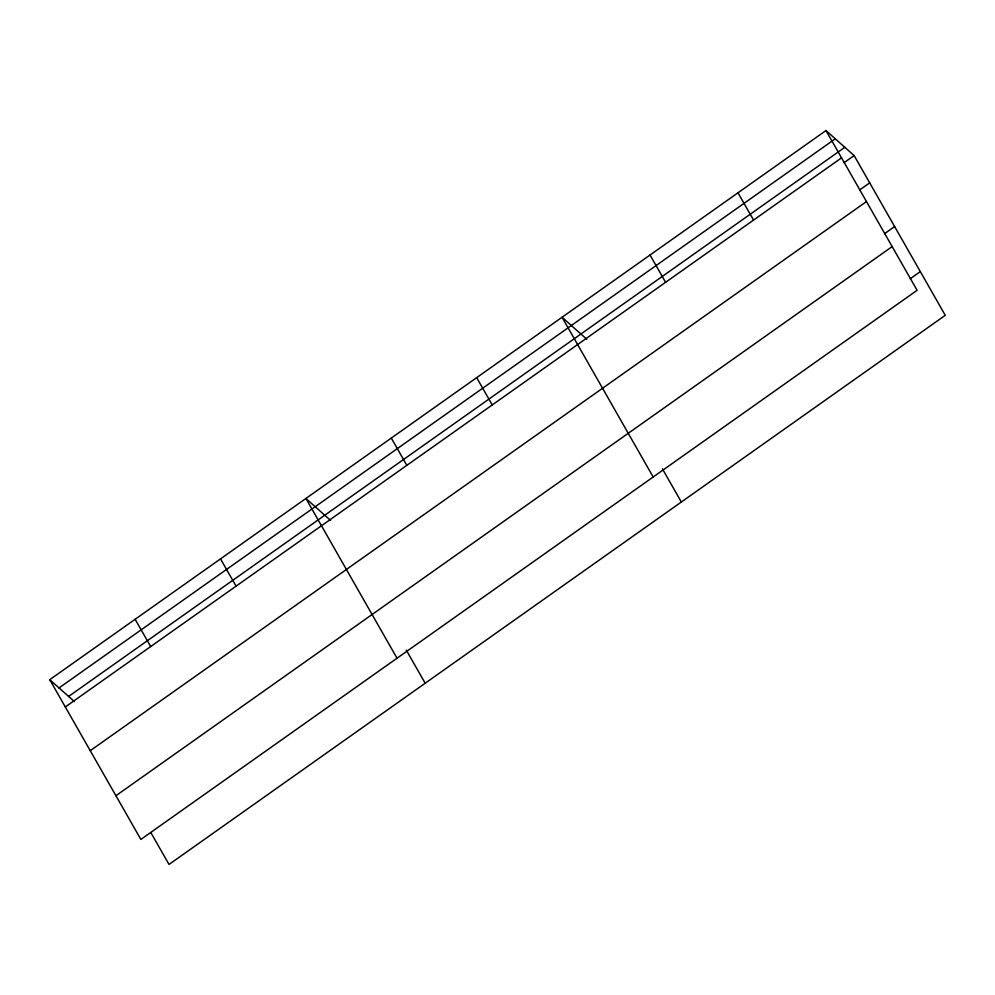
<?xml version="1.0" encoding="UTF-8"?>
<svg xmlns="http://www.w3.org/2000/svg" width="995" height="995" viewBox="0 0 995 995"><rect width="100%" height="100%" fill="white"/><g stroke="black" fill="none" stroke-linecap="round" stroke-linejoin="round"><path stroke-width="1.49" d="M825.974 130.556L917.091 290.304L140.867 839.432L49.75 679.684L825.974 130.556L854.133 155.568L945.25 315.315L169.026 864.444L150.892 832.653M59.041 687.931L835.265 138.815M68.618 696.438L844.83 147.31M65.309 706.96L841.534 157.844M844.071 162.683L854.133 155.568M859.643 189.97L869.692 182.856M90.246 750.678L866.471 201.562M884.567 233.676L894.629 226.574M115.942 795.714L892.154 246.598M910.263 278.724L920.313 271.61M586.727 339.171L562.051 317.256L653.18 477.015M330.576 520.385L305.9 498.47L397.03 658.217M49.75 679.684L74.426 701.599M737.991 192.794L753.563 220.082M650.021 255.018L665.593 282.306M662.446 468.906L681.339 502.027M476.667 377.665L492.239 404.953M391.284 438.061L406.855 465.349M406.296 650.121L425.188 683.229M220.517 558.867L236.076 586.154M135.133 619.276L150.693 646.563"/></g></svg>
